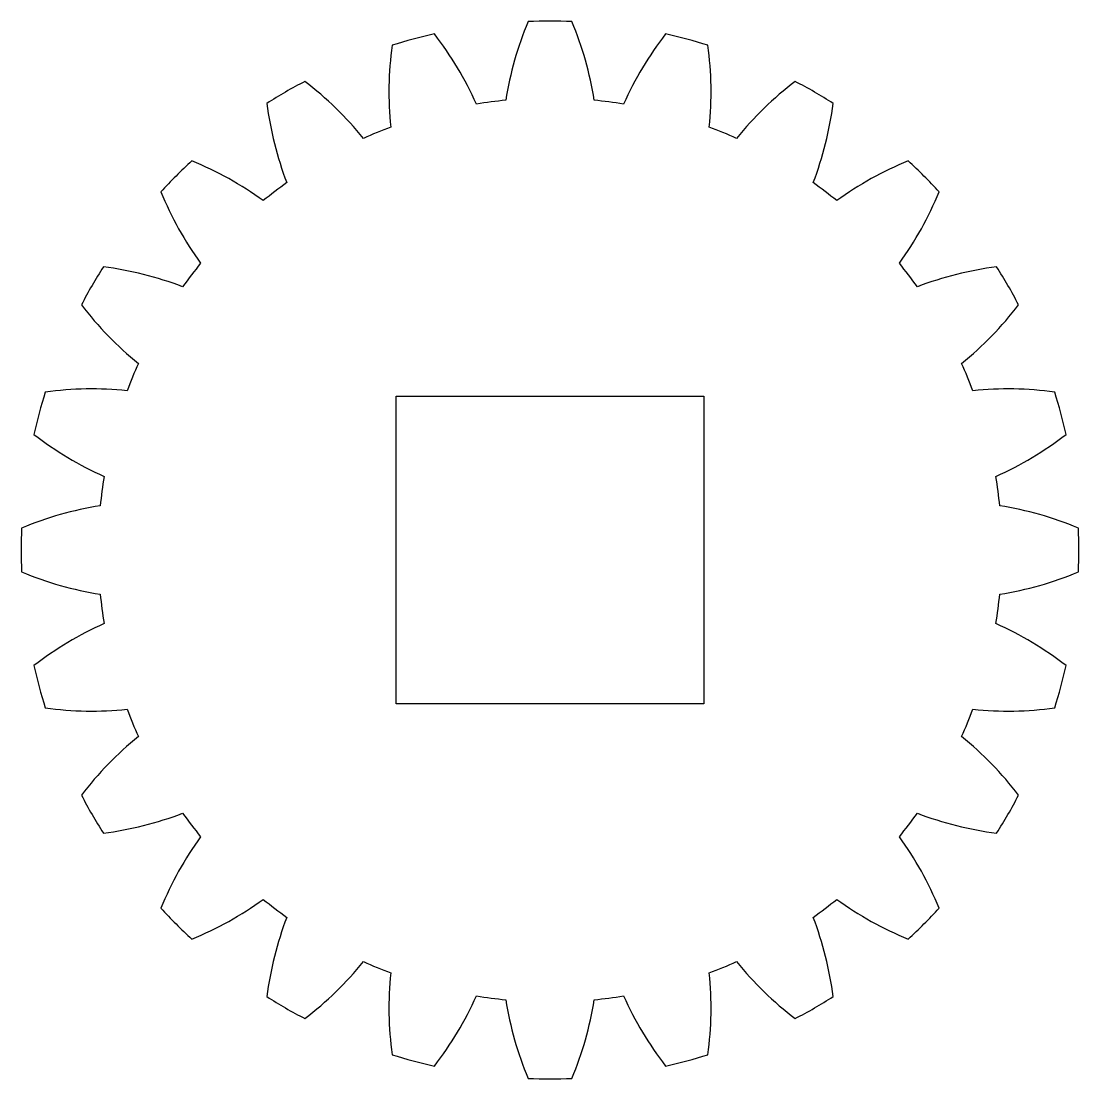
# Model space of a CAD drawing. Header units: millimetres. Extents: x -27.5 to 27.5, y -27.5 to 27.5.
import ezdxf

# ---------------------------------------------------------------- set-up
doc = ezdxf.new("R2010")
doc.units = ezdxf.units.MM

msp = doc.modelspace()

# ---------------------------------------------------------------- linework, layer by layer
msp.add_lwpolyline([(12.752, 24.365, 0.059981), (9.699, 21.405, 0.016364), (8.278, 21.994, 0.059981), (8.212, 26.245, 0.020716), (6.011, 26.835, 0.059981), (3.828, 23.186, 0.016364), (2.303, 23.387, 0.059981), (1.139, 27.476, 0.020716), (-1.139, 27.476, 0.059981), (-2.303, 23.387, 0.016364), (-3.828, 23.186, 0.059981), (-6.011, 26.835, 0.020716), (-8.212, 26.245, 0.059981), (-8.278, 21.994, 0.016364), (-9.699, 21.405, 0.059981), (-12.752, 24.365, 0.020716), (-14.725, 23.226, 0.059981), (-13.688, 19.102, 0.016364), (-14.908, 18.166, 0.059981), (-18.623, 20.234, 0.020716), (-20.234, 18.623, 0.059981), (-18.166, 14.908, 0.016364), (-19.102, 13.688, 0.059981), (-23.226, 14.725, 0.020716), (-24.365, 12.752, 0.059981), (-21.405, 9.699, 0.016364), (-21.994, 8.278, 0.059981), (-26.245, 8.212, 0.020716), (-26.835, 6.011, 0.059981), (-23.186, 3.828, 0.016364), (-23.387, 2.303, 0.059981), (-27.476, 1.139, 0.020716), (-27.476, -1.139, 0.059981), (-23.387, -2.303, 0.016364), (-23.186, -3.828, 0.059981), (-26.835, -6.011, 0.020716), (-26.245, -8.212, 0.059981), (-21.994, -8.278, 0.016364), (-21.405, -9.699, 0.059981), (-24.365, -12.752, 0.020716), (-23.226, -14.725, 0.059981), (-19.102, -13.688, 0.016364), (-18.166, -14.908, 0.059981), (-20.234, -18.623, 0.020716), (-18.623, -20.234, 0.059981), (-14.908, -18.166, 0.016364), (-13.688, -19.102, 0.059981), (-14.725, -23.226, 0.020716), (-12.752, -24.365, 0.059981), (-9.699, -21.405, 0.016364), (-8.278, -21.994, 0.059981), (-8.212, -26.245, 0.020716), (-6.011, -26.835, 0.059981), (-3.828, -23.186, 0.016364), (-2.303, -23.387, 0.059981), (-1.139, -27.476, 0.020716), (1.139, -27.476, 0.059981), (2.303, -23.387, 0.016364), (3.828, -23.186, 0.059981), (6.011, -26.835, 0.020716), (8.212, -26.245, 0.059981), (8.278, -21.994, 0.016364), (9.699, -21.405, 0.059981), (12.752, -24.365, 0.020716), (14.725, -23.226, 0.059981), (13.688, -19.102, 0.016364), (14.908, -18.166, 0.059981), (18.623, -20.234, 0.020716), (20.234, -18.623, 0.059981), (18.166, -14.908, 0.016364), (19.102, -13.688, 0.059981), (23.226, -14.725, 0.020716), (24.365, -12.752, 0.059981), (21.405, -9.699, 0.016364), (21.994, -8.278, 0.059981), (26.245, -8.212, 0.020716), (26.835, -6.011, 0.059981), (23.186, -3.828, 0.016364), (23.387, -2.303, 0.059981), (27.476, -1.139, 0.020716), (27.476, 1.139, 0.059981), (23.387, 2.303, 0.016364), (23.186, 3.828, 0.059981), (26.835, 6.011, 0.020716), (26.245, 8.212, 0.059981), (21.994, 8.278, 0.016364), (21.405, 9.699, 0.059981), (24.365, 12.752, 0.020716), (23.226, 14.725, 0.059981), (19.102, 13.688, 0.016364), (18.166, 14.908, 0.059981), (20.234, 18.623, 0.020716), (18.623, 20.234, 0.059981), (14.908, 18.166, 0.016364), (13.688, 19.102, 0.059981), (14.725, 23.226, 0.020716)], format="xyb", close=True)
msp.add_lwpolyline([(-8, -8), (-8, 8), (8, 8), (8, -8)], close=True)

doc.saveas('drawing.dxf')
